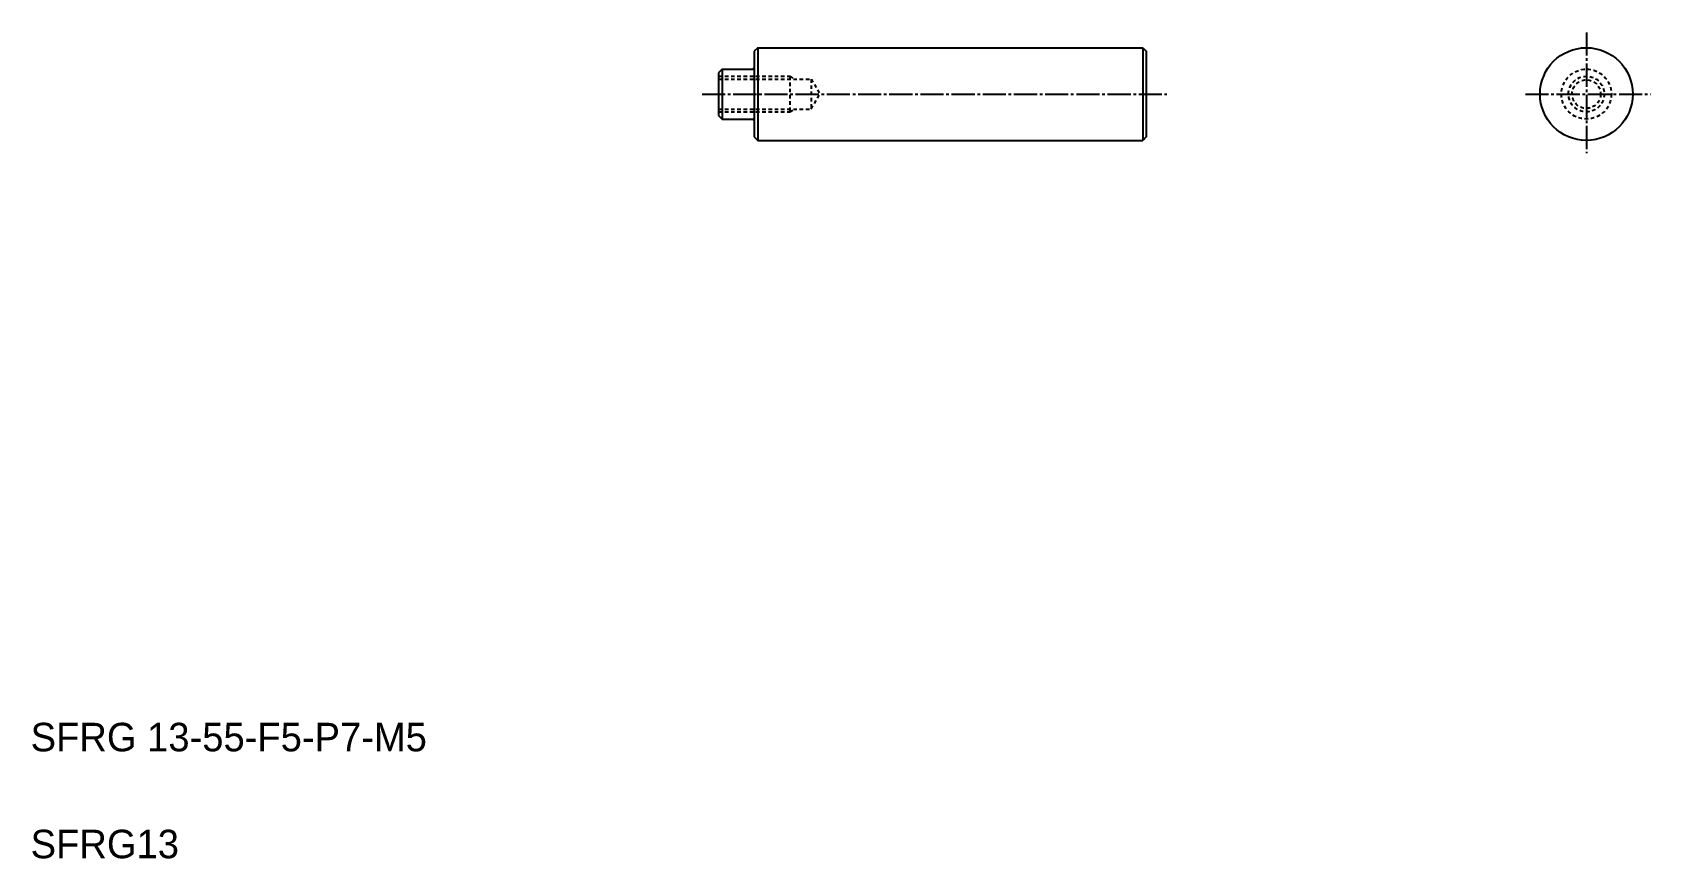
# Model space of a CAD drawing. Extents: x 10 to 237, y 10 to 126.
import ezdxf

# ---------------------------------------------------------------- set-up
doc = ezdxf.new("R2010")
doc.units = 0
doc.header["$LTSCALE"] = 0.25
doc.linetypes.add('CENTER', pattern=[17.5, 13, -1.5, 1.5, -1.5])
doc.linetypes.add('DASHED', pattern=[3.5, 2, -1.5])
doc.layers.get('0').update_dxf_attribs({"linetype": 'CONTINUOUS'})
doc.layers.add('CENTER', color=1, linetype='CENTER')
doc.styles.get("Standard").update_dxf_attribs({"font": 'txt', "height": 3.2})

msp = doc.modelspace()

# ---------------------------------------------------------------- linework, layer by layer
at = {"color": 7, "linetype": 'CONTINUOUS'}
for p, q in [((112, 123.72), (111.5, 123.22)), ((111.5, 123.22), (111.5, 111.22)), ((112, 123.72), (166, 123.72)), ((112, 123.72), (112, 110.72)), ((166, 123.72), (166, 110.72)), ((166, 123.72), (166.5, 123.22)), ((166.5, 123.22), (166.5, 111.22)), ((107, 120.72), (106.5, 120.22)), ((107, 120.72), (111.3, 120.72)), ((107, 120.72), (107, 113.72)), ((106.5, 120.22), (106.5, 114.22)), ((106.5, 120.22), (106.5, 114.22)), ((106.5, 114.22), (107, 113.72)), ((107, 113.72), (111.3, 113.72)), ((111.5, 111.22), (112, 110.72)), ((112, 110.72), (166, 110.72)), ((166.5, 111.22), (166, 110.72))]:
    msp.add_line(p, q, dxfattribs=at)
at = {"color": 3, "linetype": 'DASHED'}
for p, q in [((106.5, 119.72), (116.5, 119.72)), ((106.5, 119.32), (119.5, 119.32)), ((116.5, 119.72), (116.5, 114.72)), ((116.5, 119.72), (117.1, 119.37)), ((119.5, 119.32), (119.5, 115.12)), ((119.5, 119.32), (120.71, 117.22)), ((119.5, 115.12), (120.71, 117.22)), ((106.5, 115.12), (119.5, 115.12)), ((106.5, 114.72), (116.5, 114.72)), ((116.5, 114.72), (117.1, 115.07))]:
    msp.add_line(p, q, dxfattribs=at)
at = {"color": 7, "linetype": 'CONTINUOUS'}
msp.add_circle((228.24, 117.22), 6.5, dxfattribs=at)
at = {"color": 3, "linetype": 'DASHED'}
for radius in [3.5, 2.5, 2]:
    msp.add_circle((228.24, 117.22), radius, dxfattribs=at)
at = {"color": 7, "linetype": 'CONTINUOUS'}
for centre, start, end in [((111.3, 120.92), 270, 0), ((111.3, 113.52), 0, 90)]:
    msp.add_arc(centre, 0.2, start, end, dxfattribs=at)
at = {"layer": 'CENTER', "color": 1, "linetype": 'CENTER'}
for p, q in [((228.24, 125.88), (228.24, 108.93)), ((104.19, 117.22), (169.39, 117.22)), ((219.69, 117.22), (237.25, 117.22))]:
    msp.add_line(p, q, dxfattribs=at)

# ---------------------------------------------------------------- texts
at = {"color": 7, "linetype": 'CONTINUOUS'}
for s, p in [('SFRG 13-55-F5-P7-M5', (10, 25)), ('SFRG13', (10, 10))]:
    msp.add_text(s, height=4, dxfattribs=at).set_placement(p)

doc.saveas('drawing.dxf')
